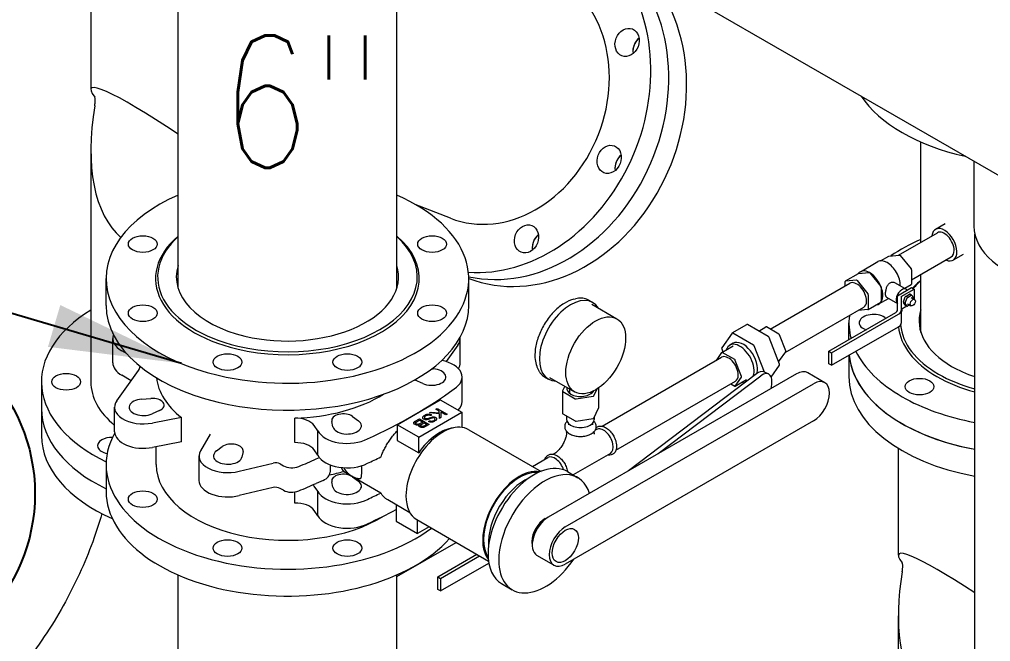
# Model space of a CAD drawing. Header units: millimetres. Extents: x -312439 to 477422, y -331570 to 212570.
# Drawn here: x 342704 to 343619, y 140110 to 140696 of the extents above; entities that cross this region are included whole.
import ezdxf

# ---------------------------------------------------------------- set-up
doc = ezdxf.new("R2010")
doc.units = ezdxf.units.MM
doc.layers.add('ARCONDTEXTO', color=4, linetype='Continuous')
doc.layers.add('TEXTO FORMATO', color=4, linetype='Continuous')
doc.styles.add('ROMAND', font='ROMAND.SHX')
doc.styles.add('ROMANS', font='romans.shx', dxfattribs={"height": 187.5})
doc.dimstyles.new('1-50 (MILIMETRO)', dxfattribs={"dimscale": 0, "dimtxt": 125, "dimasz": 125, "dimexe": 100, "dimexo": 100, "dimgap": 50, "dimtad": 0, "dimdec": 0, "dimzin": 0, "dimdsep": 46, "dimtxsty": 'ROMAND', "dimcen": -390, "dimclrd": 1, "dimclre": 1, "dimclrt": 3, "dimadec": 0, "dimazin": 0, "dimtfac": 1, "dimtdec": 0, "dimtix": 1, "dimtmove": 2, "dimatfit": 2, "dimfxl": 1, "dimtvp": 1, "dimtolj": 1, "dimtzin": 0, "dimarcsym": 0})

msp = doc.modelspace()

# ---------------------------------------------------------------- linework, layer by layer
at = {"color": 5, "linetype": 'Continuous', "lineweight": 0, "extrusion": (4.44089e-16, 0.816497, 0.57735)}
for p, q in [((340546.408, 142327.697), (343780.312, 140460.602)), ((342853.617, 140442.826), (342853.617, 140927.778)), ((343059.742, 140442.826), (343059.742, 140876.623)), ((343553.625, 140486.165), (343553.625, 140580.804)), ((343603.689, 140562.575), (343603.689, 140501.397)), ((343576.579, 140503.686), (343567.402, 140498.388)), ((343532.654, 140474.058), (343569.25, 140495.186)), ((343604.425, 140009.347), (343604.425, 140494.298)), ((343544.765, 140450.927), (343582.293, 140472.594)), ((343593.489, 140474.79), (343584.142, 140469.393)), ((343553.625, 140401.176), (343553.625, 140456.043)), ((343411.672, 140404.209), (343486.715, 140447.535)), ((343425.648, 140382.155), (343499.759, 140424.943)), ((343253.228, 140312.731), (343365.799, 140377.724)), ((343266.272, 140290.139), (343378.843, 140355.132)), ((343187.542, 140274.807), (343202.06, 140283.189)), ((342853.617, 139992.826), (342853.617, 140172.454)), ((343059.742, 139992.826), (343059.742, 140172.454))]:
    msp.add_line(p, q, dxfattribs=at)
at = {"color": 4, "linetype": 'Continuous', "lineweight": 0, "extrusion": (4.44089e-16, 0.816497, 0.57735)}
for p, q in [((342771.422, 140731.146), (342771.422, 140630.284)), ((342771.422, 140573.131), (342771.422, 140354.614)), ((343110.239, 140508.917), (343077.148, 140521.874)), ((343515.542, 140468.716), (343523.298, 140473.194)), ((343523.427, 140473.234), (343533.627, 140474.145)), ((343534.253, 140473.783), (343544.453, 140461.095)), ((343496.591, 140458.43), (343513.045, 140467.93)), ((343544.765, 140460.289), (343544.765, 140446.689)), ((342785.827, 140426.527), (342785.827, 140451.927)), ((343127.531, 140426.527), (343127.531, 140451.927)), ((343482.595, 140449.694), (343494.719, 140456.694)), ((343482.724, 140449.734), (343492.924, 140450.645)), ((343493.55, 140450.283), (343503.749, 140437.595)), ((343494.849, 140456.734), (343505.048, 140457.645)), ((343505.674, 140457.283), (343515.874, 140444.595)), ((343482.412, 140445.05), (343482.412, 140449.289)), ((343516.186, 140443.789), (343516.186, 140430.189)), ((343529.306, 140448.073), (343539.783, 140442.024)), ((343531.492, 140435.833), (343544.84, 140443.539)), ((343535.105, 140434.969), (343547.395, 140442.064)), ((343538.494, 140442.769), (343544.582, 140446.284)), ((343544.84, 140443.539), (343547.395, 140442.064)), ((343547.395, 140442.064), (343547.395, 140432.432)), ((343226.529, 140432.471), (343228.218, 140432.868)), ((343240.792, 140431.48), (343244.425, 140429.383)), ((343504.062, 140436.789), (343504.062, 140423.189)), ((343514.132, 140428.048), (343523.197, 140433.282)), ((343521.374, 140434.334), (343531.492, 140428.493)), ((343531.492, 140421.858), (343531.492, 140435.833)), ((343535.105, 140434.969), (343535.105, 140410.058)), ((343537.168, 140430.028), (343538.975, 140434.688)), ((343538.842, 140429.062), (343540.65, 140433.721)), ((343539.328, 140435.126), (343542.944, 140437.214)), ((343541.002, 140434.159), (343544.618, 140436.247)), ((343544.906, 140436.275), (343543.231, 140437.242)), ((343544.525, 140434.088), (343547.7, 140432.255)), ((343544.97, 140436.215), (343546.778, 140433.643)), ((343546.778, 140433.174), (343546.656, 140432.858)), ((343243.468, 140427.726), (343267.108, 140414.077)), ((343503.749, 140422.744), (343494.523, 140421.92)), ((343503.879, 140422.784), (343516.003, 140429.784)), ((343535.105, 140423.169), (343540.327, 140426.184)), ((343538.975, 140426.987), (343537.168, 140429.559)), ((343540.65, 140426.02), (343538.842, 140428.592)), ((343540.715, 140425.96), (343539.04, 140426.927)), ((343542.918, 140427.094), (343541.002, 140425.988)), ((343541.095, 140428.147), (343544.27, 140426.314)), ((343466.996, 140383.439), (343530.044, 140419.839)), ((343469.551, 140381.964), (343532.599, 140418.364)), ((343375.825, 140400.639), (343389.682, 140408.639)), ((343409.83, 140397.272), (343390.238, 140408.584)), ((343400.814, 140402.478), (343407.559, 140406.372)), ((343419.779, 140399.528), (343408.001, 140406.328)), ((343469.551, 140370.164), (343532.599, 140406.564)), ((343485.836, 140394.316), (343485.836, 140410.277)), ((342792.065, 140372.499), (342792.065, 140395.499)), ((343119.57, 140372.499), (343119.57, 140395.499)), ((343375.7, 140400.523), (343365.905, 140386.587)), ((343395.973, 140389.272), (343376.382, 140400.584)), ((343420.307, 140371.178), (343410.511, 140396.425)), ((343426.21, 140383.677), (343420.321, 140398.854)), ((343117.33, 140389.269), (343106.203, 140373.678)), ((343365.905, 140385.678), (343366.968, 140382.937)), ((343365.99, 140382.372), (343376.702, 140388.556)), ((343376.671, 140390.893), (343373.527, 140389.078)), ((343406.272, 140363.638), (343396.655, 140388.425)), ((342804.982, 140381.147), (342800.51, 140383.728)), ((343365.89, 140382.28), (343360.564, 140374.701)), ((343378.21, 140375.528), (343366.432, 140382.328)), ((343420.321, 140374.576), (343426.21, 140382.954)), ((343466.996, 140371.639), (343466.996, 140383.439)), ((343466.996, 140383.439), (343469.551, 140381.964)), ((343469.551, 140381.964), (343469.551, 140370.164)), ((343485.836, 140379.566), (343485.836, 140359.477)), ((343191.085, 140371.08), (343191.586, 140369.419)), ((343384.64, 140359.677), (343378.752, 140374.854)), ((343412.465, 140359.113), (343420.307, 140370.269)), ((343419.243, 140373.919), (343420.221, 140374.484)), ((343469.551, 140370.164), (343466.996, 140371.639)), ((342796.029, 140336.786), (342816.393, 140365.325)), ((342809.436, 140355.575), (342800.51, 140360.728)), ((343092.746, 140366.872), (343094.111, 140366.775)), ((343121.296, 140336.052), (343121.296, 140359.052)), ((343199.074, 140359.223), (343202.707, 140357.126)), ((343436.356, 140361.984), (343202.529, 140226.984)), ((343203.664, 140358.783), (343227.304, 140345.134)), ((343398.627, 140362.268), (343278.081, 140270.604)), ((343306.197, 140286.837), (343402.92, 140360.386)), ((343378.752, 140350.576), (343384.64, 140358.954)), ((343409.804, 140362.09), (343405.511, 140363.972)), ((343463.103, 140353.791), (343447.072, 140363.046)), ((342724.882, 140354.614), (342724.882, 140303.814)), ((343084.173, 140352.923), (343077.194, 140356.068)), ((343217.993, 140350.51), (343215.887, 140345.971)), ((343218.559, 140217.729), (343452.386, 140352.729)), ((343374.539, 140352.647), (343378.21, 140350.528)), ((343378.652, 140350.484), (343389.365, 140356.669)), ((343385.397, 140354.378), (343387.02, 140353.442)), ((343215.857, 140345.839), (343215.857, 140324.839)), ((343216.116, 140345.478), (343227.894, 140338.678)), ((343222.82, 140343.5), (343222.82, 140347.723)), ((343228.748, 140338.546), (343244.837, 140341.035)), ((343242.841, 140343.5), (343242.841, 140344.978)), ((343245.463, 140341.396), (343248.464, 140347.864)), ((343249.804, 140348.744), (343249.804, 140329.817)), ((342819.247, 140338.275), (342828.034, 140338.901)), ((343060.128, 140314.109), (343100.723, 140337.546)), ((343100.723, 140337.546), (343121.02, 140325.828)), ((342793.788, 140307.555), (342793.788, 140330.555)), ((342836.165, 140327.568), (342829.185, 140324.423)), ((343018.097, 140321.948), (343023.543, 140317.919)), ((343080.425, 140302.39), (343121.02, 140325.828)), ((343084.232, 140321.371), (343084.469, 140321.782)), ((343084.469, 140321.782), (343084.685, 140322.056)), ((343084.685, 140322.056), (343084.966, 140322.317)), ((343084.966, 140322.317), (343085.483, 140322.741)), ((343085.483, 140322.741), (343086.26, 140323.189)), ((343086.088, 140321.794), (343085.872, 140321.52)), ((343086.39, 140322.068), (343086.088, 140321.794)), ((343086.26, 140323.189), (343086.713, 140323.426)), ((343086.778, 140322.342), (343086.39, 140322.068)), ((343086.713, 140323.426), (343087.188, 140323.625)), ((343086.994, 140322.467), (343086.778, 140322.342)), ((343087.511, 140322.716), (343086.994, 140322.467)), ((343087.188, 140323.625), (343087.663, 140323.8)), ((343088.202, 140322.965), (343087.511, 140322.716)), ((343087.663, 140323.8), (343088.116, 140323.937)), ((343088.116, 140323.937), (343088.59, 140324.036)), ((343088.849, 140323.14), (343088.202, 140322.965)), ((343088.59, 140324.036), (343089.086, 140324.099)), ((343089.496, 140323.189), (343088.849, 140323.14)), ((343089.086, 140324.099), (343089.755, 140324.111)), ((343090.187, 140323.164), (343089.496, 140323.189)), ((343089.755, 140324.111), (343090.489, 140324.086)), ((343090.705, 140323.065), (343090.187, 140323.164)), ((343090.489, 140324.086), (343091.007, 140323.987)), ((343090.618, 140325.25), (343091.999, 140326.048)), ((343099.852, 140324.304), (343090.618, 140325.25)), ((343091.179, 140322.89), (343090.705, 140323.065)), ((343091.007, 140323.987), (343091.481, 140323.862)), ((343091.697, 140322.691), (343091.179, 140322.89)), ((343091.481, 140323.862), (343091.956, 140323.688)), ((343092.776, 140323.314), (343091.697, 140322.691)), ((343091.956, 140323.688), (343092.387, 140323.488)), ((343091.999, 140326.048), (343099.766, 140325.25)), ((343092.387, 140323.488), (343092.776, 140323.314)), ((343096.659, 140328.788), (343097.824, 140329.461)), ((343099.766, 140326.994), (343096.659, 140328.788)), ((343097.824, 140329.461), (343107.058, 140324.179)), ((343099.766, 140325.25), (343099.766, 140326.994)), ((343099.852, 140319.969), (343099.852, 140324.304)), ((343105.893, 140323.506), (343101.276, 140326.122)), ((343101.276, 140326.122), (343101.319, 140320.866)), ((343107.058, 140324.179), (343105.893, 140323.506)), ((343121.02, 140325.828), (343121.02, 140311.598)), ((343216.116, 140324.478), (343227.894, 140317.678)), ((343219.787, 140322.359), (343219.787, 140319.084)), ((343245.463, 140320.396), (343249.773, 140329.685)), ((342856.784, 140320.907), (342829.386, 140315.691)), ((342856.784, 140297.907), (342856.784, 140320.907)), ((342963.507, 140297.218), (342963.507, 140320.218)), ((342985.353, 140308.308), (342981.753, 140313.306)), ((342999.551, 140312.181), (342998.467, 140317.254)), ((343060.128, 140314.109), (343060.128, 140299.392)), ((343080.425, 140302.39), (343060.128, 140314.109)), ((343075.775, 140316.083), (343075.904, 140316.406)), ((343075.775, 140315.734), (343075.775, 140316.083)), ((343075.818, 140315.609), (343075.775, 140315.734)), ((343075.904, 140315.31), (343075.818, 140315.609)), ((343075.904, 140316.406), (343076.12, 140316.68)), ((343076.034, 140314.986), (343075.904, 140315.31)), ((343076.249, 140314.712), (343076.034, 140314.986)), ((343076.12, 140316.68), (343076.379, 140316.93)), ((343076.94, 140314.214), (343076.249, 140314.712)), ((343076.379, 140316.93), (343076.551, 140317.079)), ((343076.551, 140317.079), (343081.125, 140319.72)), ((343077.717, 140313.865), (343076.94, 140314.214)), ((343077.328, 140315.784), (343077.371, 140316.107)), ((343077.414, 140315.485), (343077.328, 140315.784)), ((343077.371, 140316.107), (343077.587, 140316.381)), ((343077.673, 140315.186), (343077.414, 140315.485)), ((343077.587, 140316.381), (343077.889, 140316.656)), ((343078.019, 140314.937), (343077.673, 140315.186)), ((343078.191, 140313.741), (343077.717, 140313.865)), ((343077.889, 140316.656), (343080.953, 140318.424)), ((343078.45, 140314.687), (343078.019, 140314.937)), ((343078.666, 140313.666), (343078.191, 140313.741)), ((343078.925, 140314.563), (343078.45, 140314.687)), ((343079.14, 140313.641), (343078.666, 140313.666)), ((343079.313, 140314.488), (343078.925, 140314.563)), ((343080.176, 140313.741), (343079.14, 140313.641)), ((343079.745, 140314.488), (343079.313, 140314.488)), ((343080.176, 140314.538), (343079.745, 140314.488)), ((343080.608, 140314.687), (343080.176, 140314.538)), ((343080.737, 140313.865), (343080.176, 140313.741)), ((343080.521, 140313.392), (343080.651, 140313.716)), ((343080.564, 140313.118), (343080.521, 140313.392)), ((343080.651, 140312.819), (343080.564, 140313.118)), ((343081.082, 140314.862), (343080.608, 140314.687)), ((343080.651, 140313.716), (343080.737, 140313.865)), ((343080.866, 140312.545), (343080.651, 140312.819)), ((343081.125, 140312.296), (343080.866, 140312.545)), ((343080.953, 140318.424), (343084.146, 140316.631)), ((343084.146, 140316.631), (343081.082, 140314.862)), ((343081.125, 140319.72), (343090.359, 140314.438)), ((343081.945, 140313.716), (343081.988, 140313.94)), ((343081.945, 140313.417), (343081.945, 140313.716)), ((343082.118, 140313.118), (343081.945, 140313.417)), ((343081.988, 140313.94), (343082.204, 140314.214)), ((343082.463, 140312.869), (343082.118, 140313.118)), ((343082.204, 140314.214), (343082.549, 140314.463)), ((343082.894, 140312.67), (343082.463, 140312.869)), ((343082.549, 140314.463), (343085.181, 140316.033)), ((343083.369, 140312.545), (343082.894, 140312.67)), ((343084.318, 140312.545), (343083.369, 140312.545)), ((343084.124, 140320.91), (343084.232, 140321.371)), ((343084.146, 140320.424), (343084.124, 140320.91)), ((343084.318, 140320.125), (343084.146, 140320.424)), ((343084.642, 140319.739), (343084.318, 140320.125)), ((343084.836, 140312.645), (343084.318, 140312.545)), ((343084.966, 140319.477), (343084.642, 140319.739)), ((343085.268, 140312.794), (343084.836, 140312.645)), ((343085.397, 140319.228), (343084.966, 140319.477)), ((343085.181, 140316.033), (343088.072, 140314.364)), ((343085.742, 140312.968), (343085.268, 140312.794)), ((343086.131, 140318.979), (343085.397, 140319.228)), ((343085.742, 140321.246), (343085.699, 140321.122)), ((343085.699, 140321.122), (343085.699, 140320.823)), ((343085.699, 140320.823), (343085.829, 140320.549)), ((343085.872, 140321.52), (343085.742, 140321.246)), ((343085.958, 140313.093), (343085.742, 140312.968)), ((343085.829, 140320.549), (343086.088, 140320.25)), ((343088.072, 140314.364), (343085.958, 140313.093)), ((343086.088, 140320.25), (343086.541, 140320.013)), ((343086.605, 140318.855), (343086.131, 140318.979)), ((343090.359, 140314.438), (343086.217, 140312.047)), ((343086.541, 140320.013), (343086.951, 140319.876)), ((343087.36, 140318.792), (343086.605, 140318.855)), ((343086.951, 140319.876), (343087.382, 140319.826)), ((343088.159, 140318.805), (343087.36, 140318.792)), ((343087.382, 140319.826), (343087.857, 140319.851)), ((343087.857, 140319.851), (343088.396, 140319.938)), ((343088.914, 140318.967), (343088.159, 140318.805)), ((343088.396, 140319.938), (343089.022, 140320.1)), ((343089.151, 140319.029), (343088.914, 140318.967)), ((343089.022, 140320.1), (343090.597, 140320.636)), ((343092.862, 140320.275), (343089.151, 140319.029)), ((343089.496, 140317.235), (343090.618, 140317.883)), ((343089.712, 140317.111), (343089.496, 140317.235)), ((343090.1, 140316.936), (343089.712, 140317.111)), ((343090.532, 140316.787), (343090.1, 140316.936)), ((343091.309, 140316.588), (343090.532, 140316.787)), ((343090.597, 140320.636), (343092.733, 140321.346)), ((343090.618, 140317.883), (343091.093, 140317.659)), ((343091.093, 140317.659), (343091.568, 140317.534)), ((343091.977, 140316.525), (343091.309, 140316.588)), ((343091.568, 140317.534), (343092.301, 140317.459)), ((343092.431, 140316.538), (343091.977, 140316.525)), ((343092.301, 140317.459), (343092.646, 140317.459)), ((343093.078, 140316.612), (343092.431, 140316.538)), ((343092.646, 140317.459), (343093.207, 140317.534)), ((343092.733, 140321.346), (343092.992, 140321.396)), ((343093.143, 140320.362), (343092.862, 140320.275)), ((343092.992, 140321.396), (343093.488, 140321.483)), ((343093.315, 140316.65), (343093.078, 140316.612)), ((343093.703, 140320.486), (343093.143, 140320.362)), ((343093.207, 140317.534), (343093.682, 140317.659)), ((343093.768, 140316.762), (343093.315, 140316.65)), ((343093.488, 140321.483), (343093.984, 140321.52)), ((343093.682, 140317.659), (343094.157, 140317.833)), ((343093.984, 140320.524), (343093.703, 140320.486)), ((343093.984, 140316.837), (343093.768, 140316.762)), ((343093.984, 140321.52), (343094.243, 140321.52)), ((343094.631, 140320.474), (343093.984, 140320.524)), ((343094.459, 140316.961), (343093.984, 140316.837)), ((343094.157, 140317.833), (343094.804, 140318.157)), ((343094.243, 140321.52), (343094.933, 140321.445)), ((343094.89, 140317.161), (343094.459, 140316.961)), ((343095.235, 140320.25), (343094.631, 140320.474)), ((343094.804, 140318.157), (343095.149, 140318.406)), ((343095.365, 140317.385), (343094.89, 140317.161)), ((343094.933, 140321.445), (343095.365, 140321.346)), ((343095.149, 140318.406), (343095.559, 140318.817)), ((343095.732, 140319.739), (343095.235, 140320.25)), ((343095.365, 140321.346), (343096.012, 140321.097)), ((343096.357, 140317.958), (343095.365, 140317.385)), ((343095.559, 140318.817), (343095.71, 140319.104)), ((343095.71, 140319.104), (343095.775, 140319.415)), ((343095.775, 140319.415), (343095.732, 140319.739)), ((343096.012, 140321.097), (343096.4, 140320.873)), ((343096.508, 140318.095), (343096.357, 140317.958)), ((343096.4, 140320.873), (343096.767, 140320.611)), ((343096.789, 140318.381), (343096.508, 140318.095)), ((343096.767, 140320.611), (343097.026, 140320.337)), ((343096.918, 140318.531), (343096.789, 140318.381)), ((343097.134, 140318.805), (343096.918, 140318.531)), ((343097.026, 140320.337), (343097.199, 140320.063)), ((343097.263, 140319.079), (343097.134, 140318.805)), ((343097.199, 140320.063), (343097.306, 140319.776)), ((343097.35, 140319.378), (343097.263, 140319.079)), ((343097.306, 140319.776), (343097.35, 140319.378)), ((343101.319, 140320.866), (343099.852, 140319.969)), ((343452.386, 140317.729), (343218.559, 140182.729)), ((343221.624, 140315.231), (343221.624, 140313.893)), ((343228.748, 140317.546), (343244.837, 140320.035)), ((343244.037, 140315.231), (343244.037, 140313.893)), ((343245.874, 140321.282), (343245.874, 140319.084)), ((342883.725, 140305.352), (342874.691, 140289.535)), ((342985.353, 140285.308), (342985.353, 140308.308)), ((343081.686, 140311.972), (343081.125, 140312.296)), ((343082.118, 140311.773), (343081.686, 140311.972)), ((343082.592, 140311.648), (343082.118, 140311.773)), ((343083.11, 140311.548), (343082.592, 140311.648)), ((343083.628, 140311.499), (343083.11, 140311.548)), ((343084.189, 140311.524), (343083.628, 140311.499)), ((343084.275, 140311.524), (343084.189, 140311.524)), ((343084.836, 140311.598), (343084.275, 140311.524)), ((343085.354, 140311.698), (343084.836, 140311.598)), ((343085.786, 140311.847), (343085.354, 140311.698)), ((343086.217, 140312.047), (343085.786, 140311.847)), ((343127.532, 140309.454), (343195.639, 140270.132)), ((343219.787, 140307.193), (343219.787, 140307.809)), ((343245.874, 140307.193), (343245.874, 140307.809)), ((343247.959, 140309.689), (343246.728, 140308.978)), ((342856.784, 140297.907), (342829.386, 140292.691)), ((343060.128, 140299.392), (343080.425, 140287.673)), ((343080.425, 140287.673), (343080.425, 140302.39)), ((342832.98, 140276.527), (342832.98, 140293.375)), ((342889.815, 140289.419), (342895.262, 140293.448)), ((342914.891, 140288.754), (342913.807, 140283.681)), ((342985.353, 140285.308), (342981.753, 140290.306)), ((343207.862, 140286.539), (343207.329, 140286.231)), ((343261.003, 140287.097), (343225.828, 140266.789)), ((343532.376, 140291.809), (343532.376, 140190.947)), ((342785.827, 140276.527), (342785.827, 140251.127)), ((342873.327, 140284.633), (342873.327, 140261.633)), ((342911.228, 140270.276), (342943.152, 140277.87)), ((342949.815, 140277.101), (342952.872, 140275.336)), ((342983.903, 140281.828), (342986.806, 140283.107)), ((342996.805, 140276.335), (342996.805, 140269.271)), ((343044.714, 140249.715), (343009.615, 140269.979)), ((343220.482, 140269.929), (343230.496, 140264.046)), ((342990.247, 140261.622), (342983.903, 140258.828)), ((342999.551, 140255.181), (342998.467, 140260.254)), ((343018.097, 140264.948), (343023.543, 140260.919)), ((342943.152, 140254.87), (342911.228, 140247.276)), ((342952.872, 140252.336), (342949.815, 140254.101)), ((342963.507, 140240.218), (342963.507, 140250.687)), ((342985.353, 140251.308), (342981.753, 140256.306)), ((342985.353, 140228.308), (342985.353, 140251.308)), ((343072.119, 140231.138), (343051.318, 140243.147)), ((342985.353, 140228.308), (342981.753, 140233.306)), ((343059.032, 140238.693), (343059.032, 140223.251)), ((343059.032, 140223.251), (343079.33, 140211.532)), ((343078.543, 140224.601), (343146.224, 140185.525)), ((343079.33, 140211.532), (343079.33, 140224.146)), ((343090.254, 140217.839), (343079.33, 140211.532)), ((343059.742, 140170.899), (343115.649, 140203.177)), ((343098.337, 140170.593), (343135.212, 140191.883)), ((343100.891, 140169.118), (343137.767, 140190.408)), ((343207.843, 140181.667), (343191.812, 140190.923)), ((343100.891, 140157.318), (343146.515, 140183.659)), ((343098.337, 140158.793), (343098.337, 140170.593)), ((343098.337, 140170.593), (343100.891, 140169.118)), ((343100.891, 140169.118), (343100.891, 140157.318)), ((343100.891, 140157.318), (343098.337, 140158.793)), ((343158.442, 140164.331), (343168.456, 140158.448)), ((343532.376, 140133.794), (343532.376, 139915.277))]:
    msp.add_line(p, q, dxfattribs=at)
at = {"color": 4, "linetype": 'Continuous', "lineweight": 0}
for centre, major_axis, ratio, start_param, end_param in [((343155.564, 140624.671), (62.293, 159.091), 0.8133896, 3.3914948, 7.0391668), ((343172.415, 140618.073), (-62.293, -159.091), 0.8133896, 0.1305903, 2.8430189), ((343172.415, 140618.073), (62.293, 159.091), 0.8133896, 3.2721829, 5.9846116), ((343155.564, 140624.671), (45.325, 115.754), 0.8133896, 3.1415927, 6.2831853), ((343189.265, 140611.475), (-62.293, -159.091), 0.8133896, 0.0043136, 2.7678291), ((343293.637, 140668.127), (-4.957, -12.659), 0.8133896, 4.0999845, 5.3247935), ((343293.637, 140668.127), (4.957, 12.659), 0.8133896, 0.9583918, 1.448158), ((343293.637, 140668.127), (4.957, 12.659), 0.8133896, 1.448158, 2.1832008), ((342895.734, 140539.798), (-123.988, 91.599), 0.0978959, 5.130226, 6.5985022), ((343656.688, 140659.477), (-170.852, 0), 0.5773503, 0.3676042, 1.2031921), ((342895.734, 140663.616), (-83.802, -180.843), 0.5077224, 5.209054, 6.1391369), ((343276.771, 140557.823), (-4.957, -12.659), 0.8133896, 4.0999845, 5.3247935), ((343276.771, 140557.823), (4.957, 12.659), 0.8133896, 1.448158, 2.1832008), ((343276.771, 140557.823), (4.957, 12.659), 0.8133896, 0.9583918, 1.448158), ((342956.679, 140451.927), (-170.852, 0), 0.5773503, 5.3599285, 7.4612826), ((342956.679, 140451.927), (-170.852, 0), 0.5773503, 1.1780972, 4.0648495), ((342956.679, 140451.927), (-124.312, 0), 0.5773503, 5.6898207, 7.4612826), ((342956.679, 140453.527), (122.352, 0), 0.5773503, 2.5724111, 4.3196899), ((342956.679, 140451.927), (-124.312, 0), 0.5773503, 1.1780972, 3.7349573), ((342956.679, 140453.527), (122.352, 0), 0.5773503, 4.3196899, 6.8523669), ((343198.774, 140482.813), (-4.957, -12.659), 0.8133896, 4.0999845, 5.3247935), ((343198.774, 140482.813), (4.957, 12.659), 0.8133896, 1.448158, 2.1832008), ((343198.774, 140482.813), (4.957, 12.659), 0.8133896, 0.9583918, 1.448158), ((343656.688, 140410.277), (-170.852, 0), 0.5773503, 5.3599285, 5.5886446), ((343521.816, 140452.739), (8.77, -15.191), 0.5773503, 2.3561945, 3.1415927), ((343523.74, 140472.427), (-0.442, 0.766), 0.5773503, 6.0213859, 6.2831853), ((343533.94, 140473.338), (-0.442, 0.766), 0.5773503, 4.9741884, 6.0213859), ((343505.361, 140443.239), (8.77, -15.191), 0.5773503, 2.3561945, 3.3966675), ((343521.816, 140452.739), (8.77, -15.191), 0.5773503, 0.7615984, 2.3561945), ((343544.14, 140460.65), (0.442, -0.766), 0.5773503, 0.7853982, 1.8325957), ((343483.037, 140448.927), (-0.442, 0.766), 0.5773503, 6.0213859, 7.0685835), ((343493.237, 140449.838), (-0.442, 0.766), 0.5773503, 4.9741884, 6.0213859), ((343495.161, 140455.927), (-0.442, 0.766), 0.5773503, 6.0213859, 6.2831853), ((343505.361, 140456.838), (-0.442, 0.766), 0.5773503, 4.9741884, 6.0213859), ((343505.361, 140443.239), (8.77, -15.191), 0.5773503, 6.0281105, 8.6393798), ((343656.688, 140410.277), (-124.312, 0), 0.5773503, 5.6898207, 5.8114124), ((343656.688, 140411.877), (122.352, 0), 0.5773503, 2.5724111, 2.6919326), ((343493.237, 140436.239), (6.522, -11.296), 0.5773503, 0.7853982, 3.1415927), ((343515.561, 140444.15), (0.442, -0.766), 0.5773503, 0.7853982, 1.8325957), ((343535.817, 140435.155), (3.966, 6.869), 0.5773503, 6.010118, 9.3296148), ((343544.14, 140447.05), (0.442, -0.766), 0.5773503, 0, 0.7853982), ((343223.566, 140393.254), (-20.859, -36.128), 0.5773503, 2.8375594, 6.5872185), ((343503.437, 140437.15), (0.442, -0.766), 0.5773503, 0.7853982, 1.8325957), ((343539.328, 140434.656), (0.288, 0.498), 0.5773503, 0.7853982, 1.8325957), ((343541.002, 140433.69), (-0.288, -0.498), 0.5773503, 3.9269908, 4.9741884), ((343542.944, 140436.744), (0.288, 0.498), 0.5773503, 0, 0.7853982), ((343544.618, 140435.777), (0.288, 0.498), 0.5773503, 6.0213859, 7.0685835), ((343546.426, 140433.205), (0.288, 0.498), 0.5773503, 4.9741884, 6.0213859), ((342895.734, 140354.614), (-170.852, 0), 0.5773503, 5.5272038, 7.1556345), ((342956.679, 140426.527), (170.852, 0), 0.5773503, 3.1415927, 4.3196899), ((342956.679, 140426.527), (170.852, 0), 0.5773503, 4.3196899, 6.2831853), ((343493.237, 140436.239), (6.522, -11.296), 0.5773503, 0, 0.7853982), ((343503.437, 140423.55), (0.442, -0.766), 0.5773503, 6.0213859, 7.0685835), ((343515.561, 140430.55), (0.442, -0.766), 0.5773503, 0, 0.7853982), ((343656.688, 140411.877), (122.352, 0), 0.5773503, 2.973076, 3.029366), ((343537.52, 140429.997), (0.288, 0.498), 0.5773503, 1.8325957, 2.8797933), ((343539.194, 140429.03), (-0.288, -0.498), 0.5773503, 4.9741884, 6.0213859), ((343539.328, 140427.425), (-0.288, -0.498), 0.5773503, 6.0213859, 6.2831853), ((343541.002, 140426.458), (-0.288, -0.498), 0.5773503, 6.0213859, 7.0685835), ((343656.688, 140410.277), (-170.852, 0), 0.5773503, 6.21352, 6.4341927), ((343509.106, 140410.277), (-13.595, 0), 0.5773503, 3.697362, 7.0685835), ((343526.547, 140421.858), (4.945, 0), 0.5773503, 5.4977871, 6.2831853), ((343526.547, 140421.858), (8.558, 0), 0.5773503, 5.4977871, 6.2831853), ((343390.238, 140407.675), (-0.556, 0.963), 0.5773503, 5.4977871, 6.2831853), ((343408.001, 140405.606), (-0.442, 0.766), 0.5773503, 5.4977871, 6.2831853), ((343509.106, 140410.277), (-13.595, 0), 0.5773503, 0.7853982, 1.015027), ((343656.688, 140410.277), (-124.312, 0), 0.5773503, 0.0521866, 0.7853982), ((343526.547, 140410.058), (8.558, 0), 0.5773503, 5.4977871, 6.2831853), ((343656.688, 140411.877), (122.352, 0), 0.5773503, 3.1932321, 3.9269908), ((342820.897, 140395.499), (-28.832, 0), 0.5773503, 6.078, 7.0685835), ((343092.461, 140395.499), (27.109, 0), 0.5773503, 5.8737687, 6.3559681), ((343376.382, 140399.675), (-0.556, 0.963), 0.5773503, 5.4977871, 6.5449847), ((343409.83, 140396.364), (-0.556, 0.963), 0.5773503, 4.4505896, 5.4977871), ((343419.779, 140398.806), (-0.442, 0.766), 0.5773503, 4.4505896, 5.4977871), ((343366.586, 140385.739), (-0.556, 0.963), 0.5773503, 0.2617994, 1.3089969), ((343383.033, 140372.613), (-9.506, 16.465), 0.5773503, 3.5787297, 6.7505587), ((343386.177, 140374.428), (-9.506, 16.465), 0.5773503, 3.6403335, 6.2831853), ((343395.973, 140388.364), (-0.556, 0.963), 0.5773503, 4.4505896, 5.4977871), ((343372.321, 140366.428), (6.522, -11.296), 0.5773503, 0.7853982, 3.1415927), ((343366.432, 140381.606), (-0.442, 0.766), 0.5773503, 5.4977871, 6.5449847), ((343425.668, 140383.628), (0.442, -0.766), 0.5773503, 0.2617994, 1.3089969), ((343656.688, 140384.877), (170.852, 0), 0.5773503, 3.1940865, 4.4015121), ((343656.688, 140384.877), (170.852, 0), 0.5773503, 3.1940865, 3.9269908), ((343656.688, 140410.277), (-170.852, 0), 0.5773503, 0.2768013, 0.7853982), ((342820.897, 140372.499), (-28.832, 0), 0.5773503, 0, 0.7853982), ((342799.407, 140369.365), (18.371, 0), 0.5773503, 5.8923976, 6.2577611), ((343092.49, 140359.052), (28.806, 0), 0.5773503, 5.5507149, 7.5144461), ((343092.461, 140372.499), (27.109, 0), 0.5773503, 5.9220989, 6.2831853), ((343378.21, 140374.806), (-0.442, 0.766), 0.5773503, 4.4505896, 5.4977871), ((343419.779, 140375.25), (0.442, -0.766), 0.5773503, 0, 0.2617994), ((343419.626, 140371.117), (0.556, -0.963), 0.5773503, 0.2617994, 1.3089969), ((342956.679, 140363.027), (-123.699, 0), 0.5773503, 0.06591, 0.6307786), ((343092.461, 140359.055), (13.472, 0), 0.5773503, 4.0497563, 7.7312146), ((343372.321, 140366.428), (6.522, -11.296), 0.5773503, 0, 0.7853982), ((343384.099, 140359.628), (0.442, -0.766), 0.5773503, 0.2617994, 1.3089969), ((343398.627, 140348.268), (6.884, 15.704), 0.493747, 0, 0.7260513), ((343402.92, 140346.386), (-6.884, -15.704), 0.493747, 1.8967117, 3.867644), ((343436.356, 140344.484), (10.717, 18.562), 0.5773503, 0, 0.7853982), ((343656.688, 140359.477), (170.852, 0), 0.5773503, 3.1415927, 4.4015121), ((343656.688, 140410.277), (-124.312, 0), 0.5773503, 0.7853982, 1.1368933), ((343656.688, 140411.877), (122.352, 0), 0.5773503, 3.9269908, 4.271052), ((342895.734, 140354.614), (-124.312, 0), 0.5773503, 0, 0.609247), ((342895.734, 140354.614), (124.312, 0), 0.5773503, 3.1415927, 3.7508397), ((343232.83, 140348.328), (-13.044, 0), 0.5773503, 6.1406542, 7.0685835), ((343378.21, 140351.25), (0.442, -0.766), 0.5773503, 5.4977871, 6.5449847), ((343383.033, 140372.613), (-9.506, 16.465), 0.5773503, 2.6742192, 2.8510779), ((343452.386, 140335.229), (-10.717, -18.562), 0.5773503, 0.7853982, 3.9269908), ((342956.679, 140391.527), (123.699, 0), 0.5773503, 4.7676151, 5.5340199), ((342707.264, 140535.527), (520.517, 0), 0.5773503, 5.3865482, 5.6090261), ((343216.742, 140345.839), (-0.885, 0), 0.5773503, 6.0213859, 7.0685835), ((343232.83, 140340.084), (-13.044, 0), 0.5773503, 5.5872933, 5.7039844), ((343232.83, 140348.328), (-13.044, 0), 0.5773503, 0.7853982, 2.8363511), ((343232.83, 140340.084), (-13.044, 0), 0.5773503, 3.7207935, 3.8374847), ((343244.608, 140341.528), (0.885, 0), 0.5773503, 4.9741884, 6.0213859), ((343656.688, 140410.277), (-170.852, 0), 0.5773503, 0.7853982, 1.2599194), ((342820.897, 140330.555), (-27.109, 0), 0.5773503, 5.8737687, 8.1724889), ((342820.897, 140330.555), (-13.472, 0), 0.5773503, 4.8351545, 8.5166127), ((342829.384, 140332.585), (11.023, 0), 0.5773503, 5.3750201, 7.9767471), ((343092.49, 140336.052), (28.806, 0), 0.5773503, 5.7666453, 6.2831853), ((343228.519, 140339.039), (0.885, 0), 0.5773503, 3.9269908, 4.9741884), ((342895.734, 140329.214), (-170.852, 0), 0.5773503, 0, 0.8720172), ((342895.734, 140329.214), (170.852, 0), 0.5773503, 3.1415927, 4.0136099), ((343009.407, 140318.033), (11.023, 0), 0.5773503, 0.6626311, 3.2643581), ((343216.742, 140324.839), (-0.885, 0), 0.5773503, 0, 0.7853982), ((343248.919, 140329.817), (0.885, 0), 0.5773503, 6.0213859, 6.2831853), ((342964.521, 140309.628), (-18.371, 0), 0.5773503, 3.4957179, 4.7676151), ((343012.922, 140313.133), (-13.472, 0), 0.5773503, 0.1227655, 3.8042237), ((343103.038, 140267.027), (-24.495, -42.426), 0.5773503, 3.1415927, 5.4977871), ((343232.83, 140319.084), (-13.044, 0), 0.5773503, 0, 3.1415927), ((343228.519, 140318.039), (0.885, 0), 0.5773503, 3.9269908, 4.9741884), ((343244.608, 140320.528), (0.885, 0), 0.5773503, 4.9741884, 6.0213859), ((343656.688, 140384.877), (170.852, 0), 0.5773503, 3.9269908, 4.4015121), ((342895.734, 140303.814), (-170.852, 0), 0.5773503, 0, 0.9157604), ((342956.679, 140276.527), (170.852, 0), 0.5773503, 2.833735, 5.6302998), ((342820.897, 140307.555), (-27.109, 0), 0.5773503, 0, 1.8893036), ((343012.929, 140313.117), (-28.806, 0), 0.5773503, 0.2933434, 2.3032668), ((343100.175, 140268.68), (23.27, 40.305), 0.5773503, 0.3872078, 1.4290703), ((343254.481, 140298.393), (6.522, -11.296), 0.5773503, 0, 3.1415927), ((342791.377, 140294.364), (-13.595, 0), 0.5773503, 5.4977871, 7.509667), ((342791.377, 140294.364), (-13.595, 0), 0.5773503, 4.6871702, 5.4977871), ((342903.952, 140289.533), (11.023, 0), 0.5773503, 6.1604182, 8.7621453), ((342964.521, 140286.628), (-18.371, 0), 0.5773503, 3.4957179, 4.7676151), ((342900.436, 140284.633), (27.109, 0), 0.5773503, 2.8230854, 5.1218056), ((342900.436, 140284.633), (-13.472, 0), 0.5773503, 5.6205526, 9.3020109), ((343012.929, 140290.117), (-28.806, 0), 0.5773503, 0.2933434, 2.3032668), ((342956.679, 140276.527), (-123.699, 0), 0.5773503, 0, 2.4003829), ((342945.485, 140274.601), (6.124, 0), 0.5773503, 0.7853982, 1.961584), ((342668.403, 140518.572), (517.381, 0), 0.5773503, 5.3282352, 5.3682023), ((342707.264, 140512.527), (520.517, 0), 0.5773503, 5.3865482, 5.4177363), ((343189.462, 140217.13), (-31.02, -52.799), 0.5823607, 3.1415927, 5.5021835), ((343208.582, 140271.893), (6.522, -11.296), 0.5773503, 1.2234231, 3.1415927), ((342960.667, 140279.836), (11.023, 0), 0.5773503, 3.9269908, 5.3544297), ((342980.142, 140269.271), (16.663, 0), 0.5773503, 5.3639692, 6.2831853), ((342956.679, 140334.527), (123.699, 0), 0.5773503, 5.0382336, 5.1546022), ((343009.407, 140261.033), (11.023, 0), 0.5773503, 0.6626311, 3.2643581), ((343175.287, 140225.314), (-24.495, -42.426), 0.5773503, 3.3370905, 6.064011), ((343199.476, 140211.247), (-31.02, -52.799), 0.5823607, 2.6525624, 5.5021835), ((343175.287, 140225.314), (23.921, 41.432), 0.5773503, 0.2430827, 0.7853982), ((342900.436, 140261.633), (-27.109, 0), 0.5773503, 0, 1.9802129), ((342668.403, 140495.572), (-517.381, 0), 0.5773503, 2.1866425, 2.2266097), ((342964.521, 140252.628), (-18.371, 0), 0.5773503, 3.4957179, 3.6171654), ((343012.922, 140256.133), (-13.472, 0), 0.5773503, 0.1227655, 3.8042237), ((342808.169, 140437.27), (233.085, -175.431), 0.1043952, 5.905742, 5.9619009), ((343175.287, 140225.314), (23.921, 41.432), 0.5773503, 0.7853982, 2.8735652), ((343180.023, 140222.58), (-23.921, -41.432), 0.5773503, 3.805993, 5.5722222), ((342956.679, 140251.127), (-170.852, 0), 0.5773503, 0, 2.6758126), ((342945.485, 140251.601), (-6.124, 0), 0.5773503, 3.9269908, 5.1031767), ((342960.667, 140256.836), (-11.023, 0), 0.5773503, 0.7853982, 2.212837), ((343012.929, 140256.117), (-28.806, 0), 0.5773503, 0.2933434, 2.3032668), ((342707.264, 140478.527), (520.517, 0), 0.5773503, 5.3865482, 5.4177363), ((342964.521, 140229.628), (-18.371, 0), 0.5773503, 3.4957179, 4.7676151), ((343103.038, 140267.027), (-24.495, -42.426), 0.5773503, 5.4977871, 6.2831853), ((342707.264, 140455.527), (520.517, 0), 0.5773503, 5.3865482, 5.4544475), ((343012.929, 140233.117), (-28.806, 0), 0.5773503, 0.2933434, 2.3032668), ((343202.529, 140209.484), (-10.717, -18.562), 0.5773503, 3.9269908, 6.2831853), ((343199.476, 140211.247), (-8.773, -15.195), 0.5773503, 3.9269908, 5.4977871), ((343218.559, 140200.229), (10.717, 18.562), 0.5773503, 0.7853982, 3.9269908), ((343199.476, 140211.247), (-8.773, -15.195), 0.5773503, 5.4977871, 5.7209135), ((343656.688, 140100.461), (-123.988, 91.599), 0.0978959, 5.2184896, 6.5985022), ((343189.462, 140217.13), (-31.02, -52.799), 0.5823607, 5.5021835, 6.2831853), ((343199.476, 140211.247), (-31.02, -52.799), 0.5823607, 5.5021835, 7.7405636), ((343656.688, 140224.279), (-83.802, -180.843), 0.5077224, 5.209054, 6.0289985)]:
    msp.add_ellipse(centre, major_axis=major_axis, ratio=ratio, start_param=start_param, end_param=end_param, dxfattribs=at)
for centre, major_axis, ratio in [((343276.787, 140674.725), (4.957, 12.659), 0.8133896), ((343259.92, 140564.421), (4.957, 12.659), 0.8133896), ((343181.923, 140489.411), (4.957, 12.659), 0.8133896), ((342820.331, 140484.534), (-13.595, 0), 0.5773503), ((343093.027, 140484.534), (-13.595, 0), 0.5773503), ((343545.985, 140429.284), (-1.715, -2.971), 0.5773503), ((342820.331, 140419.32), (-13.595, 0), 0.5773503), ((343093.027, 140419.32), (-13.595, 0), 0.5773503), ((343247.206, 140379.605), (-19.902, -34.471), 0.5773503), ((342900.202, 140373.207), (-13.595, 0), 0.5773503), ((343013.156, 140373.207), (-13.595, 0), 0.5773503), ((342748.152, 140354.614), (-13.595, 0), 0.5773503), ((343552.332, 140350.027), (-13.595, 0), 0.5773503), ((342820.331, 140243.92), (13.595, 0), 0.5773503), ((343218.559, 140200.229), (-8.773, -15.195), 0.5773503), ((342900.202, 140197.807), (13.595, 0), 0.5773503), ((343013.156, 140197.807), (13.595, 0), 0.5773503)]:
    msp.add_ellipse(centre, major_axis=major_axis, ratio=ratio, dxfattribs=at)
at = {"color": 5, "linetype": 'Continuous', "lineweight": 0}
for centre, major_axis, start_param, end_param in [((343575.772, 140483.89), (-8.37, 14.497), 2.4641613, 6.9606167), ((343575.772, 140483.89), (6.522, -11.296), 0.7853982, 3.1415927), ((343706.751, 140501.397), (103.062, 0), 3.1415927, 5.4977871), ((343575.772, 140483.89), (6.522, -11.296), 0, 0.7853982), ((342956.679, 140453.527), (104.716, 0), 2.9636533, 4.3196899), ((342956.679, 140453.527), (104.716, 0), 4.3196899, 6.4611246), ((343656.688, 140411.877), (104.716, 0), 2.9636533, 3.9269908), ((343656.688, 140411.877), (104.716, 0), 3.9269908, 4.1898411), ((343083.975, 140361.085), (-11.023, 0), 0.8477105, 0.9081637)]:
    msp.add_ellipse(centre, major_axis=major_axis, ratio=0.5773503, start_param=start_param, end_param=end_param, dxfattribs=at)
at = {"color": 4, "linetype": 'Continuous', "lineweight": 0}
for points, knots in [([(342775.078, 140614.852), (342775.123, 140615.124), (342775.167, 140615.402), (342775.287, 140616.206), (342775.356, 140616.739), (342775.47, 140617.783), (342775.515, 140618.295), (342775.573, 140619.262), (342775.587, 140619.718), (342775.587, 140620.544), (342775.573, 140620.937), (342775.515, 140621.649), (342775.47, 140621.967), (342775.356, 140622.505), (342775.287, 140622.725), (342775.167, 140622.982), (342775.123, 140623.057), (342775.078, 140623.118)], [17.8979536, 17.8979536, 17.8979536, 17.8979536, 18.5592168, 18.5592168, 19.797742, 19.797742, 21.0362672, 21.0362672, 22.2747923, 22.2747923, 23.5133175, 23.5133175, 24.7518427, 24.7518427, 25.9903679, 25.9903679, 26.6516311, 26.6516311, 26.6516311, 26.6516311]), ([(343521.374, 140434.334), (343521.211, 140434.428), (343521.065, 140434.567), (343520.814, 140434.939), (343520.709, 140435.174), (343520.543, 140435.734), (343520.482, 140436.059), (343520.402, 140436.781), (343520.383, 140437.177), (343520.383, 140438.002), (343520.402, 140438.457), (343520.482, 140439.419), (343520.543, 140439.927), (343520.709, 140440.96), (343520.814, 140441.486), (343521.065, 140442.516), (343521.211, 140443.02), (343521.538, 140443.968), (343521.729, 140444.447), (343522.17, 140445.366), (343522.421, 140445.807), (343522.978, 140446.613), (343523.285, 140446.979), (343523.942, 140447.608), (343524.293, 140447.871), (343524.651, 140448.078)], [24.797623, 24.797623, 24.797623, 24.797623, 26.0362137, 26.0362137, 27.2748044, 27.2748044, 28.5133951, 28.5133951, 29.7519858, 29.7519858, 30.9905765, 30.9905765, 32.2291672, 32.2291672, 33.4677579, 33.4677579, 34.7063486, 34.7063486, 35.9470901, 35.9470901, 37.1878315, 37.1878315, 38.428573, 38.428573, 39.6693144, 39.6693144, 39.6693144, 39.6693144]), ([(343524.651, 140448.078), (343525.009, 140448.285), (343525.395, 140448.447), (343526.196, 140448.66), (343526.61, 140448.71), (343527.431, 140448.7), (343527.839, 140448.639), (343528.612, 140448.42), (343528.977, 140448.263), (343529.306, 140448.073)], [0, 0, 0, 0, 1.2407414, 1.2407414, 2.4814829, 2.4814829, 3.7222243, 3.7222243, 4.9629658, 4.9629658, 4.9629658, 4.9629658]), ([(343226.529, 140432.471), (343223.555, 140431.772), (343220.465, 140430.442), (343214.323, 140426.664), (343211.273, 140424.207), (343205.533, 140418.429), (343202.844, 140415.109), (343198.093, 140407.941), (343196.032, 140404.096), (343192.74, 140396.261), (343191.511, 140392.273), (343190.011, 140384.547), (343189.743, 140380.811), (343190.13, 140375.134), (343190.501, 140373.016), (343191.085, 140371.08)], [1.2825342, 1.2825342, 1.2825342, 1.2825342, 1.6036259, 1.6036259, 1.9268175, 1.9268175, 2.2495613, 2.2495613, 2.5719277, 2.5719277, 2.8943746, 2.8943746, 3.2173127, 3.2173127, 3.4298547, 3.4298547, 3.4298547, 3.4298547]), ([(343240.792, 140431.48), (343240.093, 140431.884), (343239.359, 140432.227), (343237.83, 140432.79), (343237.034, 140433.009), (343235.39, 140433.321), (343234.542, 140433.414), (343232.8, 140433.474), (343231.908, 140433.441), (343230.087, 140433.248), (343229.159, 140433.089), (343228.218, 140432.868)], [0.78539816, 0.78539816, 0.78539816, 0.78539816, 0.88482538, 0.88482538, 0.98425259, 0.98425259, 1.08367981, 1.08367981, 1.18310702, 1.18310702, 1.28253424, 1.28253424, 1.28253424, 1.28253424]), ([(343191.586, 140369.419), (343191.865, 140368.493), (343192.191, 140367.61), (343192.934, 140365.937), (343193.352, 140365.147), (343194.274, 140363.669), (343194.779, 140362.981), (343195.871, 140361.713), (343196.459, 140361.134), (343197.711, 140360.091), (343198.375, 140359.627), (343199.074, 140359.223)], [3.42985474, 3.42985474, 3.42985474, 3.42985474, 3.52928196, 3.52928196, 3.62870917, 3.62870917, 3.72813639, 3.72813639, 3.8275636, 3.8275636, 3.92699082, 3.92699082, 3.92699082, 3.92699082]), ([(343220.135, 140317.356), (343219.83, 140317.042), (343219.551, 140316.711), (343218.639, 140315.449), (343218.185, 140314.413), (343217.879, 140312.395), (343217.955, 140311.435), (343218.521, 140309.598), (343219.018, 140308.728), (343220.418, 140307.049), (343221.371, 140306.268), (343223.648, 140304.897), (343224.998, 140304.325), (343227.904, 140303.48), (343229.46, 140303.207), (343232.619, 140302.975), (343234.221, 140303.013), (343237.332, 140303.396), (343238.84, 140303.741), (343241.21, 140304.575), (343242.131, 140304.992), (343242.972, 140305.477)], [3.4159993, 3.4159993, 3.4159993, 3.4159993, 3.5321536, 3.5321536, 3.8395299, 3.8395299, 4.1031394, 4.1031394, 4.3756618, 4.3756618, 4.6912674, 4.6912674, 5.0313579, 5.0313579, 5.3709906, 5.3709906, 5.7078929, 5.7078929, 6.0452189, 6.0452189, 6.2831853, 6.2831853, 6.2831853, 6.2831853]), ([(343242.972, 140305.477), (343244.175, 140306.172), (343245.216, 140307.007), (343246.765, 140308.884), (343247.307, 140309.913), (343247.767, 140311.945), (343247.76, 140312.922), (343247.314, 140314.785), (343246.88, 140315.666), (343246.059, 140316.771), (343245.803, 140317.07), (343245.526, 140317.356)], [0, 0, 0, 0, 0.3404824, 0.3404824, 0.6555453, 0.6555453, 0.9227642, 0.9227642, 1.1907528, 1.1907528, 1.2963897, 1.2963897, 1.2963897, 1.2963897]), ([(343247.656, 140311.573), (343248.373, 140312.124), (343249.209, 140312.513), (343251.046, 140312.933), (343252.048, 140312.937), (343254.202, 140312.564), (343255.354, 140312.13), (343257.681, 140310.844), (343258.85, 140309.96), (343261.035, 140307.866), (343262.05, 140306.654), (343263.831, 140304.035), (343264.598, 140302.629), (343265.822, 140299.743), (343266.278, 140298.265), (343266.74, 140295.795), (343266.84, 140294.789), (343266.84, 140293.818)], [3.8501977, 3.8501977, 3.8501977, 3.8501977, 4.1031394, 4.1031394, 4.3756618, 4.3756618, 4.6912674, 4.6912674, 5.0313579, 5.0313579, 5.3709906, 5.3709906, 5.7078929, 5.7078929, 6.0452189, 6.0452189, 6.2831853, 6.2831853, 6.2831853, 6.2831853]), ([(343044.714, 140283.715), (343044.867, 140284.118), (343045.025, 140284.521), (343045.745, 140286.31), (343046.352, 140287.69), (343047.65, 140290.41), (343048.341, 140291.751), (343049.787, 140294.37), (343050.542, 140295.649), (343052.095, 140298.125), (343052.919, 140299.365), (343054.651, 140301.819), (343055.56, 140303.033), (343057.446, 140305.414), (343058.424, 140306.58), (343059.66, 140307.971), (343059.893, 140308.229), (343060.128, 140308.486)], [16.8661181, 16.8661181, 16.8661181, 16.8661181, 17.9028988, 17.9028988, 21.4834786, 21.4834786, 25.0640584, 25.0640584, 28.6446382, 28.6446382, 32.2252102, 32.2252102, 35.8057821, 35.8057821, 39.3863541, 39.3863541, 40.2119217, 40.2119217, 40.2119217, 40.2119217]), ([(343219.787, 140307.193), (343219.787, 140306.504), (343219.723, 140305.658), (343219.398, 140303.686), (343219.124, 140302.544), (343218.326, 140300.076), (343217.788, 140298.743), (343216.473, 140296.066), (343215.69, 140294.723), (343213.981, 140292.225), (343213.056, 140291.071), (343211.228, 140289.108), (343210.326, 140288.289), (343208.903, 140287.188), (343208.348, 140286.82), (343207.862, 140286.539)], [0, 0, 0, 0, 0.2067237, 0.2067237, 0.4301851, 0.4301851, 0.6692397, 0.6692397, 0.9172141, 0.9172141, 1.1648786, 1.1648786, 1.4025425, 1.4025425, 1.5707963, 1.5707963, 1.5707963, 1.5707963]), ([(343246.119, 140305.227), (343246.119, 140305.227), (343246.11, 140305.249), (343246.052, 140305.424), (343245.964, 140305.758), (343245.89, 140306.538), (343245.874, 140306.846), (343245.874, 140307.193)], [2.76110414, 2.76110414, 2.76110414, 2.76110414, 2.83104604, 2.83104604, 3.03749612, 3.03749612, 3.14159265, 3.14159265, 3.14159265, 3.14159265]), ([(343199.389, 140281.647), (343199.475, 140281.895), (343199.57, 140282.138), (343200.139, 140283.405), (343200.809, 140284.316), (343202.403, 140285.59), (343203.272, 140286.005), (343205.146, 140286.433), (343206.149, 140286.437), (343208.302, 140286.064), (343209.455, 140285.63), (343211.781, 140284.344), (343212.951, 140283.46), (343215.136, 140281.366), (343216.151, 140280.154), (343217.931, 140277.535), (343218.699, 140276.129), (343219.923, 140273.243), (343220.378, 140271.765), (343220.683, 140270.136), (343220.714, 140269.956), (343220.743, 140269.776)], [3.4617489, 3.4617489, 3.4617489, 3.4617489, 3.5321536, 3.5321536, 3.8395299, 3.8395299, 4.1031394, 4.1031394, 4.3756618, 4.3756618, 4.6912674, 4.6912674, 5.0313579, 5.0313579, 5.3709906, 5.3709906, 5.7078929, 5.7078929, 6.0452189, 6.0452189, 6.0873157, 6.0873157, 6.0873157, 6.0873157]), ([(343266.84, 140293.818), (343266.84, 140292.429), (343266.637, 140291.11), (343265.786, 140288.829), (343265.166, 140287.846), (343263.636, 140286.431), (343262.787, 140285.949), (343260.951, 140285.404), (343259.97, 140285.339), (343258.77, 140285.478), (343258.551, 140285.512), (343258.332, 140285.555)], [0, 0, 0, 0, 0.3404824, 0.3404824, 0.6555453, 0.6555453, 0.9227642, 0.9227642, 1.1907528, 1.1907528, 1.2506401, 1.2506401, 1.2506401, 1.2506401]), ([(343007.403, 140273.794), (343007.688, 140273.19), (343007.995, 140272.599), (343008.723, 140271.319), (343009.155, 140270.637), (343009.615, 140269.979)], [12.4220588, 12.4220588, 12.4220588, 12.4220588, 14.4753929, 14.4753929, 16.9865237, 16.9865237, 16.9865237, 16.9865237]), ([(343018.097, 140265.219), (343018.06, 140265.234), (343018.024, 140265.25), (343017.74, 140265.373), (343017.475, 140265.509), (343016.927, 140265.825), (343016.633, 140266.012), (343016.022, 140266.435), (343015.706, 140266.671), (343015.075, 140267.175), (343014.76, 140267.442), (343014.154, 140267.989), (343013.863, 140268.267), (343013.301, 140268.832), (343013.026, 140269.126), (343012.499, 140269.717), (343012.249, 140270.014), (343011.533, 140270.911), (343011.099, 140271.518), (343010.402, 140272.611), (343010.122, 140273.092), (343009.864, 140273.58)], [19.0802587, 19.0802587, 19.0802587, 19.0802587, 19.2237909, 19.2237909, 20.1714723, 20.1714723, 21.1191538, 21.1191538, 22.0668352, 22.0668352, 23.0145167, 23.0145167, 23.9621981, 23.9621981, 24.9859948, 24.9859948, 26.0097915, 26.0097915, 28.0573848, 28.0573848, 29.6221343, 29.6221343, 29.6221343, 29.6221343]), ([(343026.39, 140275.413), (343026.392, 140274.673), (343026.392, 140273.959), (343026.392, 140273.279), (343026.392, 140272.065), (343026.391, 140270.864), (343026.372, 140268.609), (343026.353, 140267.555), (343026.268, 140266.165), (343026.229, 140265.734), (343026.12, 140264.947), (343026.049, 140264.592), (343025.858, 140263.97), (343025.739, 140263.703), (343025.425, 140263.275), (343025.231, 140263.114), (343024.845, 140262.976), (343024.693, 140262.947), (343024.345, 140262.941), (343024.15, 140262.963), (343023.81, 140263.044), (343023.68, 140263.083), (343023.543, 140263.131)], [-2.0404213, -2.0404213, -2.0404213, -2.0404213, 0, 0, 0, 3.6398027, 3.6398027, 7.2796053, 7.2796053, 9.0995067, 9.0995067, 10.919408, 10.919408, 12.7393093, 12.7393093, 14.5592107, 14.5592107, 15.4903209, 15.4903209, 16.4214311, 16.4214311, 16.9568767, 16.9568767, 16.9568767, 16.9568767]), ([(343051.318, 140243.147), (343050.542, 140243.596), (343049.787, 140244.111), (343048.341, 140245.277), (343047.65, 140245.927), (343046.352, 140247.356), (343045.745, 140248.135), (343045.025, 140249.215), (343044.867, 140249.463), (343044.714, 140249.715)], [200.5122183, 200.5122183, 200.5122183, 200.5122183, 204.0927981, 204.0927981, 207.6733778, 207.6733778, 211.2539576, 211.2539576, 212.2907384, 212.2907384, 212.2907384, 212.2907384]), ([(343536.032, 140175.515), (343536.077, 140175.787), (343536.121, 140176.065), (343536.241, 140176.869), (343536.311, 140177.402), (343536.424, 140178.446), (343536.469, 140178.958), (343536.527, 140179.925), (343536.541, 140180.381), (343536.541, 140181.206), (343536.527, 140181.6), (343536.469, 140182.312), (343536.424, 140182.63), (343536.311, 140183.168), (343536.241, 140183.388), (343536.121, 140183.645), (343536.077, 140183.72), (343536.032, 140183.781)], [17.8979536, 17.8979536, 17.8979536, 17.8979536, 18.5592168, 18.5592168, 19.797742, 19.797742, 21.0362672, 21.0362672, 22.2747923, 22.2747923, 23.5133175, 23.5133175, 24.7518427, 24.7518427, 25.9903679, 25.9903679, 26.6516311, 26.6516311, 26.6516311, 26.6516311])]:
    msp.add_open_spline(points, degree=3, knots=knots, dxfattribs=at)
at = {"color": 5, "linetype": 'Continuous', "lineweight": 0}
msp.add_open_spline([(342781.74, 140230.339), (342778.94, 140220.382), (342775.593, 140210.193), (342764.123, 140179.76), (342754.493, 140159.32), (342731.937, 140119.892), (342718.967, 140100.934), (342697.743, 140074.733), (342690.091, 140066.127), (342682.355, 140058.198)], degree=3, knots=[0.36979434, 0.36979434, 0.36979434, 0.36979434, 0.50760913, 0.50760913, 0.77855804, 0.77855804, 1.053397, 1.053397, 1.20100199, 1.20100199, 1.20100199, 1.20100199], dxfattribs=at)
at = {"layer": 'TEXTO FORMATO', "color": 1}
msp.add_circle((342550.893, 140248.986), 167.835, dxfattribs=at)

# ---------------------------------------------------------------- texts
at = {"layer": 'ARCONDTEXTO', "linetype": 'Continuous', "lineweight": -3, "style": 'ROMANS', "width": 0.8}
msp.add_text('6"', height=125, dxfattribs=at).set_placement((342892.897, 140556.361))

# ---------------------------------------------------------------- leaders
at = {"layer": 'TEXTO FORMATO'}
msp.add_leader([(342856.706, 140371.936), (342550.893, 140462.154), (342550.893, 140416.821)], dimstyle='1-50 (MILIMETRO)', override={"dimscale": 1}, dxfattribs=at)

doc.saveas('drawing.dxf')
